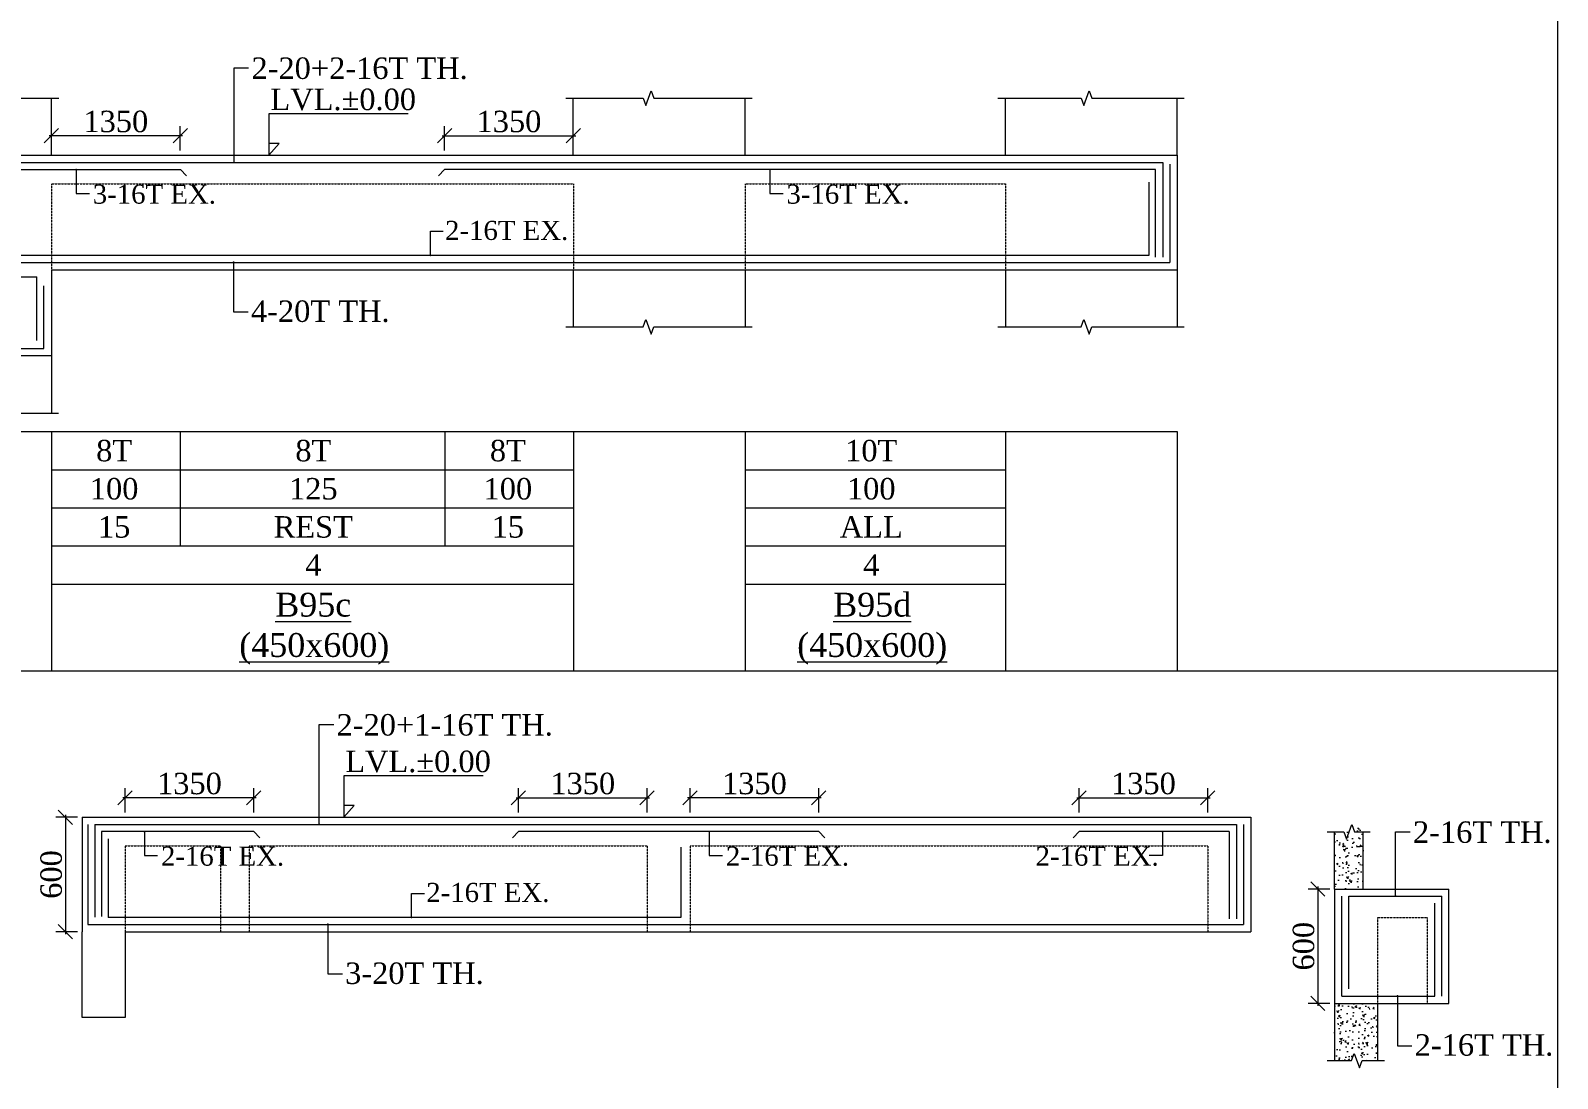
# Model space of a CAD drawing. Header units: millimetres. Extents: x 9781889 to 10654170, y -7832723 to -7608561.
# Drawn here: x 10294126 to 10310139, y -7791949 to -7780959 of the extents above; entities that cross this region are included whole.
import ezdxf
from ezdxf.enums import TextEntityAlignment as Align

# ---------------------------------------------------------------- set-up
doc = ezdxf.new("R2010")
doc.units = ezdxf.units.MM
doc.header["$LTSCALE"] = 10
doc.header["$PDMODE"] = 3
doc.linetypes.add('HIDDEN', pattern=[0.375, 0.25, -0.125])
for name, color, linetype, lineweight in [('LVL', 3, 'Continuous', 0), ('S-CUT OUT LINE', 9, 'Continuous', 0), ('S-DIM L.S.', 7, 'Continuous', 0), ('S-HATCH', 8, 'Continuous', 0), ('S-L.S.SECTION', 5, 'Continuous', 0), ('S-L.S.SLAB LINE', 252, 'HIDDEN', 0), ('S-L.S.STEEL', 1, 'Continuous', 9), ('S-SECTION MARK', 7, 'Continuous', 0), ('S-SHEET', 251, 'Continuous', 0), ('S-TEXT', 7, 'Continuous', 0), ('S-TEXT L.S. BEAM NO.', 30, 'Continuous', 0), ('S-TEXT. L.S.', 7, 'Continuous', 0)]:
    doc.layers.add(name, color=color, linetype=linetype, lineweight=lineweight)
doc.styles.add('135', font='arial.ttf', dxfattribs={"width": 0.8, "height": 135})
doc.styles.get("Standard").update_dxf_attribs({"font": 'arial.ttf'})
doc.styles.add('TEXT', font='times.ttf')
doc.dimstyles.new('75', dxfattribs={"dimtxt": 135, "dimasz": 90, "dimexe": 0.1, "dimexo": 0.03, "dimgap": 0.09, "dimtad": 1, "dimdec": 0, "dimzin": 0, "dimdsep": 46, "dimtxsty": '135', "dimblk": 'ARCHTICK', "dimcen": 0.09, "dimclrd": 256, "dimclre": 256, "dimclrt": 256, "dimadec": 0, "dimazin": 0, "dimtfac": 1, "dimtdec": 0, "dimtofl": 0, "dimtmove": 1, "dimatfit": 3, "dimldrblk": 'DOTSMALL', "dimfxl": 1, "dimtolj": 1, "dimtzin": 0, "dimlwd": -1, "dimlwe": -1, "dimarcsym": 0})
doc.dimstyles.new('SETU_1', dxfattribs={"dimtxt": 200, "dimasz": 150, "dimexe": 100, "dimexo": 50, "dimgap": 35, "dimtad": 1, "dimdec": 0, "dimzin": 0, "dimdsep": 46, "dimtxsty": 'Standard', "dimblk": 'OBLIQUE', "dimcen": 150, "dimdle": 25, "dimclrd": 256, "dimclre": 7, "dimclrt": 256, "dimadec": 0, "dimazin": 0, "dimtfac": 1, "dimtdec": 0, "dimtofl": 0, "dimtmove": 1, "dimatfit": 3, "dimfxl": 1, "dimtolj": 1, "dimtzin": 0, "dimlwd": -1, "dimlwe": 5, "dimarcsym": 1})
pattern_1 = [(50, (115898.44, 23745.22), (182.184669, -15.9390855), [19.05, -209.55]), (355, (115898.44, 23745.22), (-35.2434214, 191.0568452), [15.24, -167.6405842]), (100.4514447, (115913.62, 23743.89), (146.941247, 175.117752), [16.1900088, -178.0902446]), (46.1842, (115898.44, 23796.02), (271.079041, -42.042328), [28.575, -314.325]), (96.6355576, (115921.03, 23792.5), (237.404134, 247.4261246), [24.285023, -267.135608]), (351.1841512, (115898.44, 23796.02), (237.404134, 247.4261246), [22.859967, -251.459732]), (21, (115923.84, 23783.32), (151.6143913, -102.2651982), [19.05, -209.55]), (326, (115923.84, 23783.32), (61.8020283, 184.187966), [15.24, -167.64]), (71.451445, (115936.48, 23774.8), (213.4164193, 81.922769), [16.1900088, -178.0899376]), (37.5, (115898.44, 23745.216), (3.08860325, 84.55503887), [0, -165.608, 0, -170.18, 0, -168.275]), (7.5, (115898.44, 23745.22), (66.8196625, 100.1805748), [0, -97.028, 0, -161.798, 0, -64.135]), (327.5, (115841.8, 23745.216), (135.59059517, -5.728744), [0, -63.5, 0, -198.12, 0, -262.89]), (317.5, (115816.4, 23745.22), (148.1291814, 25.426491), [0, -82.55, 0, -131.572, 0, -186.69])]

# ---------------------------------------------------------------- blocks, each defined once
blk = doc.blocks.new('_Oblique')
at = {"color": 0, "linetype": 'ByBlock', "lineweight": -2}
blk.add_line((-0.5, -0.5), (0.5, 0.5), dxfattribs=at)
blk = doc.blocks.new('*D735')
at = {"layer": 'Defpoints', "color": 0, "transparency": 16777216}
for p in [(10294345, -7782063), (10294345, -7782267, 0), (10295695, -7782267, 0)]:
    blk.add_point(p, dxfattribs=at)
at = {"layer": 'S-DIM L.S.', "transparency": 16777216}
blk.add_line((10295720, -7782063), (10294320, -7782063), dxfattribs=at)
at = {"layer": 'S-DIM L.S.', "color": 7, "lineweight": 5, "transparency": 16777216}
for p, q in [((10294345, -7782217), (10294345, -7781963)), ((10295695, -7782217), (10295695, -7781963))]:
    blk.add_line(p, q, dxfattribs=at)
at = {"layer": 'S-DIM L.S.', "transparency": 16777216, "xscale": 150, "yscale": 150, "zscale": 150, "rotation": 180}
blk.add_blockref('_Oblique', (10294345, -7782063), dxfattribs=at)
at = {"layer": 'S-DIM L.S.', "transparency": 16777216, "xscale": 150, "yscale": 150, "zscale": 150}
blk.add_blockref('_Oblique', (10295695, -7782063), dxfattribs=at)
at = {"layer": 'S-DIM L.S.', "transparency": 16777216, "insert": (10295020, -7781914), "char_height": 225, "attachment_point": 5, "style": 'TEXT'}
blk.add_mtext('\\A1;1350', dxfattribs=at)
blk = doc.blocks.new('*D736')
at = {"layer": 'Defpoints', "color": 0, "transparency": 16777216}
for p in [(10299818, -7782063), (10298468, -7782267, 0), (10299818, -7782267, 0)]:
    blk.add_point(p, dxfattribs=at)
at = {"layer": 'S-DIM L.S.', "transparency": 16777216}
blk.add_line((10298443, -7782063), (10299843, -7782063), dxfattribs=at)
at = {"layer": 'S-DIM L.S.', "color": 7, "lineweight": 5, "transparency": 16777216}
for p, q in [((10298468, -7782217), (10298468, -7781963)), ((10299818, -7782217), (10299818, -7781963))]:
    blk.add_line(p, q, dxfattribs=at)
at = {"layer": 'S-DIM L.S.', "transparency": 16777216, "xscale": 150, "yscale": 150, "zscale": 150, "rotation": 180}
blk.add_blockref('_Oblique', (10298468, -7782063), dxfattribs=at)
at = {"layer": 'S-DIM L.S.', "transparency": 16777216, "xscale": 150, "yscale": 150, "zscale": 150}
blk.add_blockref('_Oblique', (10299818, -7782063), dxfattribs=at)
at = {"layer": 'S-DIM L.S.', "transparency": 16777216, "insert": (10299143, -7781914), "char_height": 225, "attachment_point": 5, "style": 'TEXT'}
blk.add_mtext('\\A1;1350', dxfattribs=at)
blk = doc.blocks.new('_ArchTick')
at = {"color": 0, "linetype": 'ByBlock', "const_width": 0.15}
blk.add_lwpolyline([(-0.5, -0.5), (0.5, 0.5)], dxfattribs=at)
blk = doc.blocks.new('*D772')
at = {"layer": 'Defpoints', "color": 0, "transparency": 16777216}
for p in [(10307801, -7789962), (10307626, -7791162), (10307801, -7791162)]:
    blk.add_point(p, dxfattribs=at)
at = {"layer": 'S-DIM L.S.', "color": 7, "lineweight": 5, "transparency": 16777216}
for p, q in [((10307751, -7789962), (10307526, -7789962)), ((10307751, -7791162), (10307526, -7791162))]:
    blk.add_line(p, q, dxfattribs=at)
at = {"layer": 'S-DIM L.S.', "transparency": 16777216}
blk.add_line((10307626, -7789937), (10307626, -7791187), dxfattribs=at)
at = {"layer": 'S-DIM L.S.', "transparency": 16777216, "xscale": 150, "yscale": 150, "zscale": 150}
for p, rotation in [((10307626, -7789962), 90), ((10307626, -7791162), 270)]:
    blk.add_blockref('_Oblique', p, dxfattribs=dict(at, rotation=rotation))
at = {"layer": 'S-DIM L.S.', "transparency": 16777216, "insert": (10307477, -7790562), "char_height": 225, "attachment_point": 5, "rotation": 90, "style": 'TEXT'}
blk.add_mtext('\\A1;600', dxfattribs=at)
blk = doc.blocks.new('*D1393')
at = {"layer": 'Defpoints', "color": 0, "transparency": 16777216}
for p in [(10295117, -7789006), (10295117, -7789210, 0), (10296467, -7789210, 0)]:
    blk.add_point(p, dxfattribs=at)
at = {"layer": 'S-DIM L.S.', "color": 7, "lineweight": 5, "transparency": 16777216}
for p, q in [((10295117, -7789160), (10295117, -7788906)), ((10296467, -7789160), (10296467, -7788906))]:
    blk.add_line(p, q, dxfattribs=at)
at = {"layer": 'S-DIM L.S.', "transparency": 16777216}
blk.add_line((10296492, -7789006), (10295092, -7789006), dxfattribs=at)
at = {"layer": 'S-DIM L.S.', "transparency": 16777216, "xscale": 150, "yscale": 150, "zscale": 150, "rotation": 180}
blk.add_blockref('_Oblique', (10295117, -7789006), dxfattribs=at)
at = {"layer": 'S-DIM L.S.', "transparency": 16777216, "xscale": 150, "yscale": 150, "zscale": 150}
blk.add_blockref('_Oblique', (10296467, -7789006), dxfattribs=at)
at = {"layer": 'S-DIM L.S.', "transparency": 16777216, "insert": (10295792, -7788857), "char_height": 225, "attachment_point": 5, "style": 'TEXT'}
blk.add_mtext('\\A1;1350', dxfattribs=at)
blk = doc.blocks.new('*D1394')
at = {"layer": 'Defpoints', "color": 0, "transparency": 16777216}
for p in [(10300592, -7789006), (10299242, -7789210, 0), (10300592, -7789210, 0)]:
    blk.add_point(p, dxfattribs=at)
at = {"layer": 'S-DIM L.S.', "color": 7, "lineweight": 5, "transparency": 16777216}
for p, q in [((10299242, -7789160), (10299242, -7788906)), ((10300592, -7789160), (10300592, -7788906))]:
    blk.add_line(p, q, dxfattribs=at)
at = {"layer": 'S-DIM L.S.', "transparency": 16777216}
blk.add_line((10299217, -7789006), (10300617, -7789006), dxfattribs=at)
at = {"layer": 'S-DIM L.S.', "transparency": 16777216, "xscale": 150, "yscale": 150, "zscale": 150, "rotation": 180}
blk.add_blockref('_Oblique', (10299242, -7789006), dxfattribs=at)
at = {"layer": 'S-DIM L.S.', "transparency": 16777216, "xscale": 150, "yscale": 150, "zscale": 150}
blk.add_blockref('_Oblique', (10300592, -7789006), dxfattribs=at)
at = {"layer": 'S-DIM L.S.', "transparency": 16777216, "insert": (10299917, -7788857), "char_height": 225, "attachment_point": 5, "style": 'TEXT'}
blk.add_mtext('\\A1;1350', dxfattribs=at)
blk = doc.blocks.new('*D1395')
at = {"layer": 'Defpoints', "color": 0, "transparency": 16777216}
for p in [(10301042, -7789006), (10301042, -7789210, 0), (10302392, -7789210, 0)]:
    blk.add_point(p, dxfattribs=at)
at = {"layer": 'S-DIM L.S.', "color": 7, "lineweight": 5, "transparency": 16777216}
for p, q in [((10301042, -7789160), (10301042, -7788906)), ((10302392, -7789160), (10302392, -7788906))]:
    blk.add_line(p, q, dxfattribs=at)
at = {"layer": 'S-DIM L.S.', "transparency": 16777216}
blk.add_line((10302417, -7789006), (10301017, -7789006), dxfattribs=at)
at = {"layer": 'S-DIM L.S.', "transparency": 16777216, "xscale": 150, "yscale": 150, "zscale": 150, "rotation": 180}
blk.add_blockref('_Oblique', (10301042, -7789006), dxfattribs=at)
at = {"layer": 'S-DIM L.S.', "transparency": 16777216, "xscale": 150, "yscale": 150, "zscale": 150}
blk.add_blockref('_Oblique', (10302392, -7789006), dxfattribs=at)
at = {"layer": 'S-DIM L.S.', "transparency": 16777216, "insert": (10301717, -7788857), "char_height": 225, "attachment_point": 5, "style": 'TEXT'}
blk.add_mtext('\\A1;1350', dxfattribs=at)
blk = doc.blocks.new('*D1396')
at = {"layer": 'Defpoints', "color": 0, "transparency": 16777216}
for p in [(10306472, -7789006), (10305122, -7789210, 0), (10306472, -7789210, 0)]:
    blk.add_point(p, dxfattribs=at)
at = {"layer": 'S-DIM L.S.', "color": 7, "lineweight": 5, "transparency": 16777216}
for p, q in [((10305122, -7789160), (10305122, -7788906)), ((10306472, -7789160), (10306472, -7788906))]:
    blk.add_line(p, q, dxfattribs=at)
at = {"layer": 'S-DIM L.S.', "transparency": 16777216}
blk.add_line((10305097, -7789006), (10306497, -7789006), dxfattribs=at)
at = {"layer": 'S-DIM L.S.', "transparency": 16777216, "xscale": 150, "yscale": 150, "zscale": 150, "rotation": 180}
blk.add_blockref('_Oblique', (10305122, -7789006), dxfattribs=at)
at = {"layer": 'S-DIM L.S.', "transparency": 16777216, "xscale": 150, "yscale": 150, "zscale": 150}
blk.add_blockref('_Oblique', (10306472, -7789006), dxfattribs=at)
at = {"layer": 'S-DIM L.S.', "transparency": 16777216, "insert": (10305797, -7788857), "char_height": 225, "attachment_point": 5, "style": 'TEXT'}
blk.add_mtext('\\A1;1350', dxfattribs=at)
blk = doc.blocks.new('*D1397')
at = {"layer": 'Defpoints', "color": 0, "transparency": 16777216}
for p in [(10294667, -7789210), (10294492, -7790410), (10294667, -7790410)]:
    blk.add_point(p, dxfattribs=at)
at = {"layer": 'S-DIM L.S.', "color": 7, "lineweight": 5, "transparency": 16777216}
for p, q in [((10294617, -7789210), (10294392, -7789210)), ((10294617, -7790410), (10294392, -7790410))]:
    blk.add_line(p, q, dxfattribs=at)
at = {"layer": 'S-DIM L.S.', "transparency": 16777216}
blk.add_line((10294492, -7789185), (10294492, -7790435), dxfattribs=at)
at = {"layer": 'S-DIM L.S.', "transparency": 16777216, "xscale": 150, "yscale": 150, "zscale": 150}
for p, rotation in [((10294492, -7789210), 90), ((10294492, -7790410), 270)]:
    blk.add_blockref('_Oblique', p, dxfattribs=dict(at, rotation=rotation))
at = {"layer": 'S-DIM L.S.', "transparency": 16777216, "insert": (10294343, -7789810), "char_height": 225, "attachment_point": 5, "rotation": 90, "style": 'TEXT'}
blk.add_mtext('\\A1;600', dxfattribs=at)

msp = doc.modelspace()

# ---------------------------------------------------------------- hatches: boundary and pattern name
at = {"layer": 'S-HATCH', "linetype": 'ByBlock'}
h = msp.add_hatch(dxfattribs=at)
h.set_pattern_fill('AR-CONC', color=256)
h.set_pattern_definition(pattern_1)
h.paths.add_polyline_path([(10308101.4, -7789962.2), (10308101.4, -7789362.2), (10308090.6, -7789362.2), (10308062.6, -7789285.4), (10308006.7, -7789439.1), (10307978.7, -7789362.2), (10307801.4, -7789362.2), (10307801.4, -7789962.2)])
h = msp.add_hatch(dxfattribs=at)
h.set_pattern_fill('AR-CONC', color=256)
h.set_pattern_definition(pattern_1)
h.paths.add_polyline_path([(10308251.4, -7791162.2), (10307801.4, -7791162.2), (10307801.4, -7791762.2), (10307978.7, -7791762.2), (10308006.7, -7791685.4), (10308062.6, -7791839.1), (10308090.6, -7791762.2), (10308251.4, -7791762.2)])

# ---------------------------------------------------------------- linework, layer by layer
at = {"layer": 'LVL', "linetype": 'Continuous', "elevation": 0}
for points in [[(10298086.9, -7781832), (10296625.7, -7781832), (10296625.7, -7782267), (10296733.8, -7782144.9), (10296625.7, -7782144.9)], [(10298872, -7788774.9), (10297410.7, -7788774.9), (10297410.7, -7789209.9), (10297518.9, -7789087.8), (10297410.7, -7789087.8)]]:
    msp.add_lwpolyline(points, dxfattribs=at)
at = {"layer": 'S-CUT OUT LINE', "color": 5, "elevation": 0}
for points in [[(10292466.8, -7781667), (10293422.9, -7781667), (10293450.9, -7781743.9), (10293506.8, -7781590.2), (10293534.8, -7781667), (10294422, -7781667)], [(10299739.8, -7781667), (10300550.8, -7781667), (10300578.8, -7781743.9), (10300634.7, -7781590.2), (10300662.7, -7781667), (10301695.1, -7781667)], [(10304271.7, -7781667), (10305143.4, -7781667), (10305171.3, -7781743.9), (10305227.3, -7781590.2), (10305255.2, -7781667), (10306225, -7781667)], [(10299739.8, -7784067), (10300550.8, -7784067), (10300578.8, -7783990.2), (10300634.7, -7784143.9), (10300662.7, -7784067), (10301695.1, -7784067)], [(10304271.7, -7784067), (10305143.4, -7784067), (10305171.3, -7783990.2), (10305227.3, -7784143.9), (10305255.2, -7784067), (10306225, -7784067)], [(10292466.8, -7784970.8), (10293422.9, -7784970.8), (10293450.9, -7784894), (10293506.8, -7785047.7), (10293534.8, -7784970.8), (10294420, -7784970.8)], [(10307723.1, -7789362.2), (10307899.9, -7789362.2), (10307927.8, -7789439.1), (10307983.8, -7789285.4), (10308011.8, -7789362.2), (10308176.4, -7789362.2)], [(10307723.1, -7791762.2), (10307978.7, -7791762.2), (10308006.7, -7791685.4), (10308062.6, -7791839.1), (10308090.6, -7791762.2), (10308326.4, -7791762.2)]]:
    msp.add_lwpolyline(points, dxfattribs=at)
at = {"layer": 'S-L.S.SECTION'}
for p, q in [((10294345, -7782267, 0), (10294345, -7781667, 0)), ((10299818.1, -7782267, 0), (10299818.1, -7781667, 0)), ((10301620.1, -7782267, 0), (10301620.1, -7781667, 0)), ((10304350, -7782267, 0), (10304350, -7781667, 0)), ((10306150, -7782267, 0), (10306150, -7781667, 0)), ((10292545.1, -7782267, 0), (10306150, -7782267, 0)), ((10306150, -7782267, 0), (10306150, -7783467, 0)), ((10294345, -7783467, 0), (10294345, -7784970.8, 0)), ((10294345.1, -7783467, 0), (10306150, -7783467, 0)), ((10299818.1, -7783467, 0), (10299818.1, -7784067, 0)), ((10301620.1, -7783467, 0), (10301620.1, -7784067, 0)), ((10304350, -7783467, 0), (10304350, -7784067, 0)), ((10306150, -7783467, 0), (10306150, -7784067, 0)), ((10284472.1, -7784367, 0), (10294345, -7784367, 0)), ((10294667.4, -7789209.9, 0), (10306922.4, -7789209.9, 0)), ((10294667.4, -7789209.9, 0), (10294667.4, -7790409.9, 0)), ((10306922.4, -7789209.9, 0), (10306922.4, -7790409.9, 0)), ((10307801.4, -7789962.2), (10307801.4, -7789362.2)), ((10308101.4, -7789962.2, 0), (10308101.4, -7789362.2, 0)), ((10307801.3, -7789962.2, 0), (10309001.4, -7789962.2, 0)), ((10307801.4, -7789962.2), (10307801.4, -7791162.2)), ((10309001.4, -7791162.2, 0), (10309001.4, -7789962.2, 0)), ((10294667.4, -7790409.9, 0), (10294667.4, -7790409.9, 0)), ((10295117.4, -7790409.9, 0), (10306922.4, -7790409.9, 0)), ((10307801.3, -7791162.2, 0), (10309001.4, -7791162.2, 0)), ((10307801.4, -7791162.2), (10307801.4, -7791762.2)), ((10308251.4, -7791162.2, 0), (10308251.4, -7791762.2, 0))]:
    msp.add_line(p, q, dxfattribs=at)
at = {"layer": 'S-L.S.SECTION', "elevation": 0}
msp.add_lwpolyline([(10295117.4, -7790409.9), (10295117.4, -7791309.9), (10294667.4, -7791309.9), (10294667.4, -7790409.9)], dxfattribs=at)
at = {"layer": 'S-L.S.SLAB LINE', "ltscale": 0.3}
for p, q in [((10294345.1, -7782567, 0), (10299820, -7782567, 0)), ((10294345.1, -7782567, 0), (10294345.1, -7783467, 0)), ((10299820.1, -7782567, 0), (10299820.1, -7783467, 0)), ((10301620.1, -7782567, 0), (10304350, -7782567, 0)), ((10301620.1, -7782567, 0), (10301620.1, -7783467, 0)), ((10304350, -7782567, 0), (10304350, -7783467, 0)), ((10295117.4, -7789509.9, 0), (10296117.4, -7789509.9, 0)), ((10295117.4, -7789509.9, 0), (10295117.4, -7790409.9, 0)), ((10296117.4, -7789509.9, 0), (10296117.4, -7790409.9, 0)), ((10296417.4, -7789509.9, 0), (10300592.4, -7789509.9, 0)), ((10296417.4, -7789509.9, 0), (10296417.4, -7790409.9, 0)), ((10300592.4, -7789509.9, 0), (10300592.4, -7790409.9, 0)), ((10301042.4, -7789509.9, 0), (10306472.4, -7789509.9, 0)), ((10301042.4, -7789509.9, 0), (10301042.4, -7790409.9, 0)), ((10306472.4, -7789509.9, 0), (10306472.4, -7790409.9, 0)), ((10307801.3, -7790262.2, 0), (10307801.4, -7790262.2, 0)), ((10308251.4, -7790262.2, 0), (10308771.4, -7790262.2, 0)), ((10308251.4, -7790262.2), (10308251.4, -7791162.2)), ((10308771.4, -7790262.2, 0), (10308771.4, -7791162.2, 0))]:
    msp.add_line(p, q, dxfattribs=at)
at = {"layer": 'S-L.S.STEEL'}
for p, q in [((10292657.2, -7782342, 0), (10306000, -7782342, 0)), ((10306000, -7782342, 0), (10306000, -7783335.1, 0)), ((10306075, -7782360.8, 0), (10306075, -7783392, 0)), ((10305855.2, -7782548.9, 0), (10305855.2, -7783317, 0)), ((10292657.2, -7783392, 0), (10306075, -7783392, 0)), ((10284618, -7783542, 0), (10294191.5, -7783542, 0)), ((10294191.5, -7784210.9, 0), (10294191.5, -7783542, 0)), ((10294266.5, -7784292, 0), (10294266.5, -7783636.3, 0)), ((10284543, -7784292, 0), (10294266.5, -7784292, 0)), ((10294725.2, -7789284.9, 0), (10294725.2, -7790334.9, 0)), ((10294800.2, -7789284.9, 0), (10306772.4, -7789284.9, 0)), ((10294800.2, -7789284.9, 0), (10294800.2, -7790259, 0)), ((10306772.4, -7789284.9, 0), (10306772.4, -7790275.4, 0)), ((10306847.4, -7789286.2, 0), (10306847.4, -7790334.9, 0)), ((10294869.9, -7789359.9, 0), (10294869.9, -7790250.3, 0)), ((10294939.6, -7789436.1, 0), (10294939.6, -7790259.9, 0)), ((10296467.4, -7789359.9, 0), (10296530.6, -7789426.7, 0)), ((10302392.4, -7789359.9, 0), (10302455.6, -7789426.7, 0)), ((10306697.4, -7789359.9, 0), (10306697.4, -7790275.4, 0)), ((10307876.3, -7791087.2, 0), (10307876.3, -7790037.2, 0)), ((10307951.3, -7790037.2, 0), (10308926.4, -7790037.2, 0)), ((10307951.3, -7791007.6, 0), (10307951.3, -7790037.2, 0)), ((10308851.4, -7791087.2, 0), (10308851.4, -7790112.2, 0)), ((10308926.4, -7791087.2, 0), (10308926.4, -7790037.2, 0)), ((10294725.2, -7790334.9, 0), (10306847.4, -7790334.9, 0)), ((10307876.3, -7791087.2, 0), (10308851.4, -7791087.2, 0))]:
    msp.add_line(p, q, dxfattribs=at)
at = {"layer": 'S-L.S.STEEL', "elevation": 0}
for points in [[(10305855.2, -7783317), (10292882.6, -7783317), (10292882.6, -7782502.5)], [(10300944.5, -7789522), (10300944.5, -7790259.9), (10294939.6, -7790259.9)]]:
    msp.add_lwpolyline(points, dxfattribs=at)
at = {"layer": 'S-L.S.STEEL'}
for points in [[(10292807.2, -7782417, 0), (10295696.9, -7782417, 0), (10295760.1, -7782483.9, 0)], [(10305925, -7783335.1, 0), (10305925, -7782417, 0), (10298468.1, -7782417, 0), (10298404.9, -7782483.9, 0)], [(10296467.4, -7789359.9, 0), (10294869.9, -7789359.9, 0)], [(10302392.4, -7789359.9, 0), (10299242.4, -7789359.9, 0), (10299179.2, -7789426.7, 0)], [(10306697.4, -7789359.9, 0), (10305122.4, -7789359.9, 0), (10305059.2, -7789426.7, 0)]]:
    msp.add_polyline3d(points, dxfattribs=at)
at = {"layer": 'S-SHEET'}
for p, q in [((10284472.1, -7785164.4), (10306150, -7785164.4, 0)), ((10294345, -7785164.4, 0), (10294345, -7787673.7, 0)), ((10295695, -7785164.4, 0), (10295695, -7786364.4, 0)), ((10298470, -7785164.4, 0), (10298470, -7786364.4, 0)), ((10299820, -7785164.4, 0), (10299820, -7787673.7, 0)), ((10301620, -7785164.4, 0), (10301620, -7787673.7, 0)), ((10304350, -7785164.4, 0), (10304350, -7787673.7, 0)), ((10306150, -7785164.4, 0), (10306150, -7787673.7, 0)), ((10294345, -7785564.4, 0), (10299820, -7785564.4, 0)), ((10301620, -7785564.4, 0), (10304350, -7785564.4, 0)), ((10294345, -7785964.4, 0), (10299820, -7785964.4, 0)), ((10301620, -7785964.4, 0), (10304350, -7785964.4, 0)), ((10294345, -7786364.4, 0), (10299820, -7786364.4, 0)), ((10301620, -7786364.4, 0), (10304350, -7786364.4, 0)), ((10294345, -7786764.4, 0), (10299820, -7786764.4, 0)), ((10301620, -7786764.4, 0), (10304350, -7786764.4, 0)), ((10258805, -7787673.7), (10310139.2, -7787673.7)), ((10284472.1, -7787673.7, 0), (10306150, -7787673.7, 0))]:
    msp.add_line(p, q, dxfattribs=at)
msp.add_lwpolyline([(10258805, -7760218.1), (10310139.2, -7760218.1), (10310139.2, -7801877.7), (10258805, -7801877.7)], close=True, dxfattribs=at)

# ---------------------------------------------------------------- texts
at = {"layer": 'LVL', "style": 'TEXT'}
for p in [(10296641.5, -7781793.6, 0), (10297426.5, -7788736.4, 0)]:
    msp.add_text('LVL.%%P0.00', height=225, dxfattribs=at).set_placement(p)
at = {"layer": 'S-TEXT', "linetype": 'ByBlock', "style": 'TEXT'}
for s, p in [('8T', (10295002.3, -7785364.4, 0)), ('8T', (10297091.1, -7785364.4, 0)), ('8T', (10299131.7, -7785364.4, 0)), ('10T', (10302942.5, -7785364.4, 0)), ('100', (10295002.3, -7785764.4, 0)), ('125', (10297091.1, -7785764.4, 0)), ('100', (10299131.7, -7785764.4, 0)), ('100', (10302942.5, -7785764.4, 0)), ('15', (10295002.3, -7786164.4, 0)), ('REST', (10297091.1, -7786164.4, 0)), ('15', (10299131.7, -7786164.4, 0)), ('ALL', (10302942.5, -7786164.4, 0)), ('4', (10297091.1, -7786564.4, 0)), ('4', (10302942.5, -7786564.4, 0))]:
    msp.add_text(s, height=225, dxfattribs=at).set_placement(p, align=Align.MIDDLE_CENTER)
at = {"layer": 'S-TEXT L.S. BEAM NO.', "color": 140, "linetype": 'ByBlock', "style": 'TEXT'}
for s, p in [('%%UB95c', (10296692.2, -7787105.1, 0)), ('%%UB95d', (10302543.7, -7787105.1, 0)), ('%%U(450x600)', (10296314.8, -7787528.1, 0)), ('%%U(450x600)', (10302166.2, -7787528.1, 0))]:
    msp.add_text(s, height=250, dxfattribs=at).set_placement(p)
at = {"layer": 'S-TEXT. L.S.', "style": 'TEXT'}
for s, height, p in [('2-20+2-16T TH.', 225, (10296442.3, -7781466.5, 0)), ('3-16T EX.', 200, (10294778.2, -7782774.6, 0)), ('3-16T EX.', 200, (10302053.2, -7782774.6, 0)), ('2-16T EX.', 200, (10298472.9, -7783155, 0)), ('4-20T TH.', 225, (10296437.4, -7784014.9, 0)), ('2-20+1-16T TH.', 225, (10297335, -7788352.8, 0)), ('2-16T TH.', 225, (10308623.8, -7789477.9, 0)), ('2-16T EX.', 200, (10295493.2, -7789717.4, 0)), ('2-16T EX.', 200, (10301418.2, -7789717.4, 0)), ('2-16T EX.', 200, (10304665.7, -7789717.4, 0)), ('2-16T EX.', 200, (10298275.6, -7790097.9, 0)), ('3-20T TH.', 225, (10297425, -7790957.7, 0)), ('2-16T TH.', 225, (10308642.1, -7791710.1, 0))]:
    msp.add_text(s, height=height, dxfattribs=at).set_placement(p)

# ---------------------------------------------------------------- dimensions: what is measured, and where the dimension line sits
at = {"layer": 'S-DIM L.S.'}
for base, p1, p2, picture, middle in [((10294345, -7782063.2, 0), (10295695, -7782267, 0), (10294345, -7782267, 0), '*D735', (10295020, -7781913.8, 0)), ((10295117.4, -7789006.1, 0), (10296467.4, -7789209.9, 0), (10295117.4, -7789209.9, 0), '*D1393', (10295792.4, -7788856.6, 0)), ((10301042.4, -7789006.1, 0), (10302392.4, -7789209.9, 0), (10301042.4, -7789209.9, 0), '*D1395', (10301717.4, -7788856.6, 0))]:
    dim = msp.add_linear_dim(base=base, p1=p1, p2=p2, dimstyle='SETU_1', override={"dimtxt": 225, "dimtxsty": 'TEXT'}, dxfattribs=at)
    dim.commit()
    dim.dimension.update_dxf_attribs({"geometry": picture, "text_midpoint": middle})
for base, p1, p2, picture, middle in [((10299818.1, -7782063.2, 0), (10298468.1, -7782267, 0), (10299818.1, -7782267, 0), '*D736', (10299143.1, -7781913.8, 0)), ((10300592.4, -7789006.1, 0), (10299242.4, -7789209.9, 0), (10300592.4, -7789209.9, 0), '*D1394', (10299917.4, -7788856.6, 0)), ((10306472.4, -7789006.1, 0), (10305122.4, -7789209.9, 0), (10306472.4, -7789209.9, 0), '*D1396', (10305797.4, -7788856.6, 0))]:
    dim = msp.add_linear_dim(base=base, p1=p1, p2=p2, angle=180, dimstyle='SETU_1', override={"dimtxt": 225, "dimtxsty": 'TEXT'}, dxfattribs=at)
    dim.commit()
    dim.dimension.update_dxf_attribs({"geometry": picture, "text_midpoint": middle})
at = {"layer": 'S-DIM L.S.', "color": 7}
for base, p1, p2, picture, middle in [((10294492.2, -7790409.9, 0), (10294667.4, -7789209.9, 0), (10294667.4, -7790409.9, 0), '*D1397', (10294342.8, -7789809.9, 0)), ((10307626.2, -7791162.2, 0), (10307801.3, -7789962.2, 0), (10307801.3, -7791162.2, 0), '*D772', (10307476.7, -7790562.2, 0))]:
    dim = msp.add_linear_dim(base=base, p1=p1, p2=p2, angle=90, dimstyle='SETU_1', override={"dimtxt": 225, "dimlfac": 0.5, "dimtxsty": 'TEXT'}, dxfattribs=at)
    dim.commit()
    dim.dimension.update_dxf_attribs({"geometry": picture, "text_midpoint": middle})

# ---------------------------------------------------------------- leaders
at = {"layer": 'S-SECTION MARK'}
for points in [[(10296260.7, -7782342, 0), (10296260.7, -7781351.4, 0), (10296413.2, -7781351.4, 0)], [(10294604.2, -7782417, 0), (10294604.2, -7782669.4, 0), (10294743.5, -7782669.4, 0)], [(10301879.2, -7782417, 0), (10301879.2, -7782669.4, 0), (10302018.6, -7782669.4, 0)], [(10298319, -7783317, 0), (10298319, -7783064.7, 0), (10298454.3, -7783064.7, 0)], [(10296255.8, -7783388.1, 0), (10296255.8, -7783910, 0), (10296408.3, -7783910, 0)], [(10297153.4, -7789284.9, 0), (10297153.4, -7788237.6, 0), (10297305.9, -7788237.6, 0)], [(10295319.2, -7789359.9, 0), (10295319.2, -7789612.2, 0), (10295458.5, -7789612.2, 0)], [(10301244.2, -7789359.9, 0), (10301244.2, -7789612.2, 0), (10301383.5, -7789612.2, 0)], [(10305996.5, -7789359.9, 0), (10305996.5, -7789612.2, 0), (10305857.2, -7789612.2, 0)], [(10308442.1, -7790037.2, 0), (10308442.1, -7789362.8, 0), (10308594.7, -7789362.8, 0)], [(10298121.7, -7790259.9, 0), (10298121.7, -7790007.6, 0), (10298257.1, -7790007.6, 0)], [(10297243.3, -7790331, 0), (10297243.3, -7790852.9, 0), (10297395.9, -7790852.9, 0)], [(10308460.4, -7791083.3, 0), (10308460.4, -7791605.2, 0), (10308613, -7791605.2, 0)]]:
    msp.add_leader(points, dimstyle='75', override={"dimasz": 75}, dxfattribs=at)

doc.saveas('drawing.dxf')
